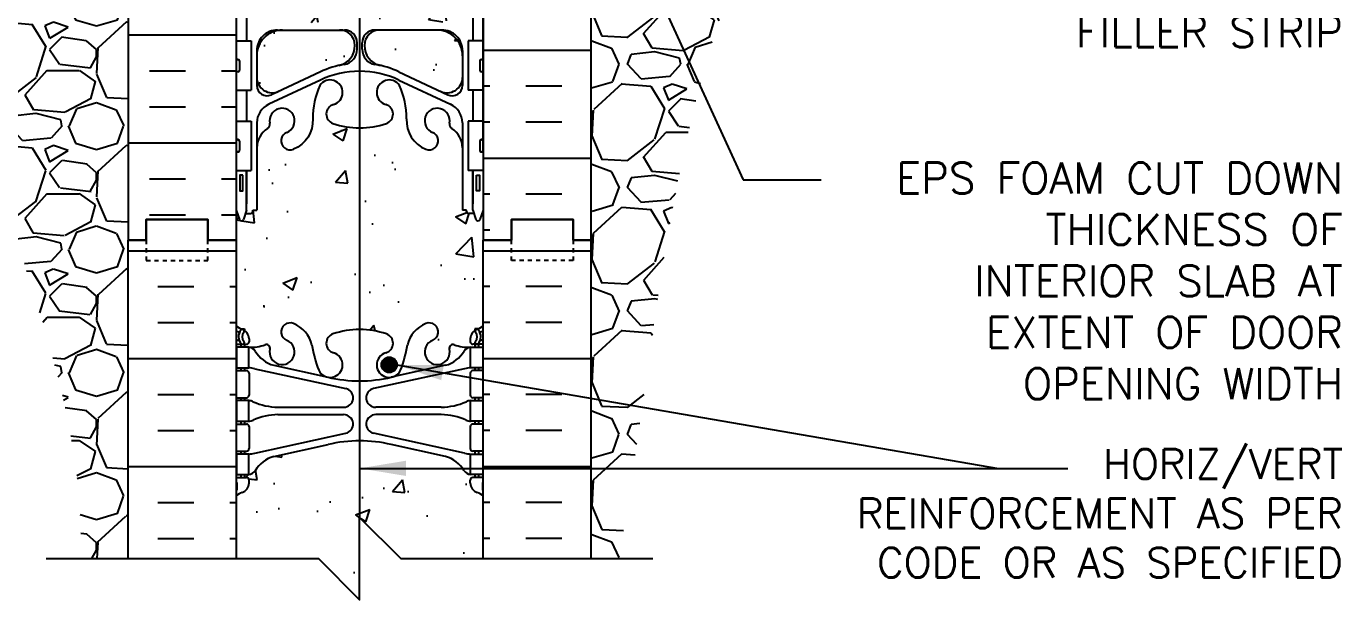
# Model space of a CAD drawing. Header units: inches. Extents: x -6.4 to 42.3, y 56.6 to 149.3.
# Drawn here: x 10.31 to 42.29, y 84.5 to 98.44 of the extents above; entities that cross this region are included whole.
import ezdxf

# ---------------------------------------------------------------- set-up
doc = ezdxf.new("R2010")
doc.units = ezdxf.units.IN
doc.header["$LTSCALE"] = 0.5
doc.header["$MEASUREMENT"] = 0
doc.linetypes.add('DASHED2', pattern=[0.375, 0.25, -0.125])
for name, color, linetype in [('HATCH', 12, 'Continuous'), ('LINE18', 9, 'Continuous'), ('line25', 2, 'Continuous'), ('LINE3', 3, 'Continuous'), ('LINE50', 5, 'Continuous'), ('LINE9', 9, 'Continuous'), ('TEXT', 4, 'Continuous'), ('Web_Edge', 9, 'Continuous')]:
    doc.layers.add(name, color=color, linetype=linetype)
doc.styles.add('DIM', font='romans.shx', dxfattribs={"width": 0.7})
doc.styles.add('ROMANS', font='romans.shx', dxfattribs={"height": 0.75})
doc.styles.get("Standard").update_dxf_attribs({"font": 'romans.shx', "height": 0.75})
doc.dimstyles.new('ext_12', dxfattribs={"dimscale": 12, "dimtxt": 0.09375, "dimasz": 0.09375, "dimexe": 0.09375, "dimexo": 0.0625, "dimgap": 0.0625, "dimtad": 1, "dimdec": 1, "dimzin": 2, "dimdsep": 46, "dimlunit": 4, "dimtxsty": 'DIM', "dimcen": 0.09, "dimdle": 0.09375, "dimclrt": 4, "dimadec": 0, "dimazin": 0, "dimtfac": 1, "dimtdec": 1, "dimtmove": 1, "dimatfit": 3, "dimfxl": 1, "dimfrac": 2, "dimtolj": 1, "dimtzin": 0, "dimarcsym": 0})

msp = doc.modelspace()

# ---------------------------------------------------------------- hatches: boundary and pattern name
at = {"layer": 'HATCH'}
h = msp.add_hatch(dxfattribs=at)
h.set_pattern_fill('AR-CONC', color=256, scale=0.5)
h.set_pattern_definition([(49.99999999999999, (0, 0), (3.586300913003767, -0.3137606749129755), [0.375, -4.125]), (355, (0, 0), (-0.693756668065, 3.760960668500059), [0.3, -3.3]), (100.45144446, (0.298858405, -0.02614672), (2.89254423363556, 3.447199954843147), [0.3187009599999999, -3.505710559999999]), (46.18420000000001, (0, 1), (5.336206653357862, -0.8275964039653827), [0.5625, -6.1875]), (96.63563549, (0.444683725, 0.931033465), (4.673309728371142, 4.870593003872752), [0.47805171, -5.258568799999999]), (351.1841639899999, (0, 1), (4.673309725273866, 4.870593001349951), [0.45, -4.950000005]), (21, (0.5, 0.75), (2.984535260592308, -2.013094453326694), [0.375, -4.125]), (326.0000000000001, (0.5, 0.75), (1.216576659607909, 3.625750225234265), [0.3, -3.3]), (71.45144474, (0.74871127, 0.58224213), (4.201111883649856, 1.612655764031769), [0.31870095, -3.50571056]), (37.50000000000001, (0, 0), (0.06079927658645334, 1.664469269156557), [0, -3.26, 0, -3.35, 0, -3.3125]), (7.499999999999999, (0, 0), (1.315347687210743, 1.972058559411801), [0, -1.91, 0, -3.185, 0, -1.2625]), (327.5, (-1.115, 0), (2.669112180862045, -0.1127743586718988), [0, -1.25, 0, -3.9, 0, -5.175]), (317.5, (-1.615, 0), (2.915930846711931, 0.5005249116615886), [0, -1.625, 0, -2.59, 0, -3.675])])
h.paths.add_polyline_path([(21.41610146462046, 87.02477146784881, 0.0824145898443567), (21.27276451115115, 87.10387794441799, -0.317837245177069), (21.10609784448781, 87.33958020479885), (21.10609784448417, 87.40708020480895, -0.4142135623888805), (21.16859784448417, 87.46958020481232), (21.21609784426966, 87.46958020481232), (21.21609784427421, 87.53958020481237), (21.11109784449261, 87.53958020481237, -0.1889729320647633), (20.95522876880411, 87.63442469320171, 0.1963228336435018), (20.50609784444466, 87.98068441332967), (19.18424227561167, 88.27117997958491, 0.05779469062706537), (18.41610146462003, 88.36026646967753, 0.05779469062698343), (17.64796065362948, 88.27117997958496), (16.32610508479628, 87.98068441332967, 0.1963228336434922), (15.87697416043684, 87.63442469320174, -0.1889729320647888), (15.72110508474833, 87.53958020481237), (15.61610508496674, 87.53958020481237), (15.61610508497128, 87.46958020481232), (15.66360508475677, 87.46958020481232, -0.4142135623888805), (15.72610508475677, 87.40708020480895), (15.72610508475313, 87.33958020479885, -0.3178372451770894), (15.5594384180898, 87.10387794441796, 0.08241458984435487), (15.41610146462049, 87.02477146784881), (15.41610146462049, 85.49828402923588), (17.41610146461925, 85.498272561675), (18.41610146461925, 84.498272561675), (18.41610146461925, 86.498272561675), (19.41610146461925, 85.498272561675), (21.41610146462046, 85.49828827301351)])
h.paths.add_polyline_path([(21.41610146462046, 93.24340746034552), (21.41610146462057, 93.97214057689477), (21.34110146462124, 93.74214057689628, -0.6000000000333638), (21.24110146461945, 93.74214057689188), (21.19218842114128, 93.89214057689198), (21.06610146461976, 93.89214057689188, -0.4142135623728037), (21.01610146461972, 93.94214057689177), (21.01610146461948, 93.97214057689196), (20.91610146461963, 93.9721405768919), (20.91610146462309, 95.48745505521589, 0.2589583704863463), (20.65696092364954, 95.95425348612096, -0.3113104134333551), (20.60040142710453, 96.08439737439753, 2.127292751064689), (20.18781575033405, 95.85990674649814, -1), (20.02438717890509, 95.45138367243655, -0.3253062266843221), (19.55781243764286, 96.19354960224133, 0.1048804382404726), (19.3854166040481, 97.00536102957146, 1.422913243113699), (19.05190975255643, 96.53827623781164, -0.735592542234915), (19.06469462299132, 96.08022966067162, -0.08275514747013553), (18.41610146461963, 95.9721405768919, -0.08275514747013546), (17.76750830624794, 96.08022966067162, -0.7355925422304704), (17.78029317668306, 96.53827623781082, 1.422913243107728), (17.44678632519116, 97.00536102957146, 0.1048804382404698), (17.2743904915964, 96.19354960224136, -0.3253062266843576), (16.80781575033405, 95.45138367243655, -1), (16.64438717890523, 95.85990674649808, 2.127292751064866), (16.23180150213481, 96.08439737439754, -0.3113104134333906), (16.17524200558969, 95.954253486121, 0.2589583704863617), (15.91610146461617, 95.48745505521589), (15.91610146461963, 93.9721405768919), (15.81610146461966, 93.97214057689196), (15.81610146461954, 93.94214057689197, -0.4142135623739222), (15.7661014646195, 93.89214057689188), (15.64001450809798, 93.89214057689198), (15.59110146461981, 93.7421405768919, -0.6000000000333625), (15.49110146461802, 93.74214057689626), (15.41610146462048, 93.97214057688929), (15.41610146462048, 93.24340746034552), (15.41610146462048, 91.15438894177598, 0.06439757034058237), (15.5261050847344, 91.08842941651228), (15.61610508473482, 91.08842941651922), (15.61610508473754, 91.04670335659502, -0.2490694201798187), (15.72610508475359, 90.83958020482557), (15.72610508475723, 90.77208020481547, -0.4142135623890155), (15.6636050847572, 90.7095802048121), (15.61610508475937, 90.70958020481213), (15.61610508476392, 90.63958020481216), (15.72110508474888, 90.63958020481216, 0.100460415642873), (16.11480355481886, 90.69674296066061, -0.6014354320841259), (16.23430702504103, 90.59185961823599, 2.182094824738266), (16.64438717890607, 90.80476904968513, -1), (16.80781575033491, 91.21329212374678, -0.2443795113557762), (17.25622362314168, 90.69253521929623, 0.05315652255490265), (17.42206307735886, 90.0784535873809, 0.2232530870721717), (17.62239086073582, 89.91359973644562), (17.64200919269182, 89.90928834374515, 0.955471593108644), (17.78029317668369, 90.50275827902747, -0.735592542234603), (17.76750830624882, 90.96080485616744, -0.08275514747013268), (18.41610146462049, 91.06889393994716, -0.08275514747013234), (19.06469462299216, 90.9608048561675, -0.7355925422307702), (19.05190975255705, 90.50275827902826, 0.955471593136503), (19.19019373654914, 89.90928834374515), (19.20981206850514, 89.91359973644562, 0.2232530870719723), (19.410139851882, 90.0784535873807, 0.05315652255492054), (19.57597930609926, 90.69253521929623, -0.2443795113558063), (20.02438717890615, 91.21329212374677, -1), (20.1878157503349, 90.8047690496852, 2.182094824737149), (20.5978959042001, 90.59185961823603, -0.6014354320797267), (20.71739937442135, 90.69674296066088, 0.100460415643067), (21.11109784449205, 90.63958020481216), (21.21609784447702, 90.63958020481216), (21.21609784448157, 90.70958020481213), (21.16859784448375, 90.7095802048121, -0.4142135623890135), (21.10609784448372, 90.77208020481547), (21.10609784448735, 90.83958020482557, -0.2490694201798177), (21.2160978445034, 91.04670335659502), (21.21609784450613, 91.08842941651922), (21.30609784450654, 91.08842941651228, 0.06439757034058016), (21.41610146462046, 91.15438894177598)])
h.paths.add_polyline_path([(18.3011005913052, 97.97794988846398, 0.4135815914003318), (17.92610146461983, 98.35214057689184), (16.54110146461283, 98.3521405768919, 0.4142135623737344), (15.91610146461281, 97.72714057689056), (15.91610146461326, 97.20041285726776, 0.5490706967552534), (16.45005529317049, 96.86076792445381), (17.46237849327689, 97.33453518210251, -0.05309424434830596), (17.91291964643798, 97.4896790502524, 0.3501185223269033)])
h.paths.add_polyline_path([(17.91291964643798, 99.3946021035313, -0.05309424434847115), (17.46237849327555, 99.54974597168186), (16.45005529317063, 100.0235132293299, 0.5490706967567547), (15.91610146461326, 99.6838682965144), (15.91610146461281, 99.15714057689402, 0.4142135623741072), (16.54110146461279, 98.53214057689185), (17.92610146461985, 98.5321405768919, 0.4135815913828766), (18.30110059130516, 98.90633126529741, 0.3501185223394181)])
h.paths.add_polyline_path([(20.91610146462645, 99.15714057689118), (20.916101464626, 99.6838682965134, 0.5490706967576162), (20.38214763606865, 100.0235132293299), (19.36982443596233, 99.54974597168122, -0.05309424434830129), (18.91928328280127, 99.39460210353134, 0.3501185223149403), (18.53110233793401, 98.90633126534107, 0.4135815914169678), (18.90610146461943, 98.5321405768919), (20.29110146462645, 98.53214057689185, 0.4142135623727812)])
h.paths.add_polyline_path([(20.29110146462647, 98.3521405768919), (18.90610146461943, 98.35214057689184, 0.41358159139977), (18.53110233793406, 97.9779498884647, 0.3501185223272865), (18.91928328280128, 97.48967905025245, -0.0530942443483893), (19.36982443596305, 97.3345351821022), (20.38214763606875, 96.86076792445381, 0.549070696755597), (20.916101464626, 97.20041285726813), (20.91610146462645, 97.7271405768919, 0.4142135623730849)])
h.paths.add_polyline_path([(20.91610146463314, 101.9310574603457), (20.79610146463384, 102.1310574603455), (20.79610146463384, 102.2434074603458), (20.79610146463384, 102.3557574603456), (20.91610146463314, 102.5557574603453), (20.916101464631, 103.6966272427031, 0.2910966595426471), (20.62803990057474, 104.1494871541204), (19.36982440740058, 104.7383319977023, 0.0933692720773184), (18.56297606628382, 104.9456634665623, 0.01633246440578862), (18.41610146461974, 104.950462396321, 0.1098692816785058), (17.46237852183938, 104.738331997703), (16.20416302866438, 104.1494871541203, 0.2910966595425618), (15.91610146460826, 103.6966272427031), (15.91610146460612, 102.5557574603453), (16.03610146460542, 102.3557574603456), (16.03610146460542, 102.2434074603453), (16.03610146460542, 102.1310574603455), (15.91610146460612, 101.9310574603457), (15.91610146460826, 100.7901876779879, 0.2910966595426472), (16.20416302866452, 100.3373277665706), (17.46237852183928, 99.7484829229885, 0.1098692816784929), (18.41610146461952, 99.53635252437046, 0.1098692816785058), (19.36982440739988, 99.74848292298846), (20.62803990057474, 100.3373277665707, 0.2910966595426433), (20.916101464631, 100.7901876779879)])
h.paths.add_polyline_path([(18.20765498807617, 105.2884920476979, 0.1570718046731793), (18.30110059130524, 105.5804836553562, 0.4135815914124228), (17.92610146461985, 105.9546743437996), (16.54110146461262, 105.9546743437992, 0.4142135623726921), (15.91610146461281, 105.3296743437999), (15.91610146461326, 104.8029466241777, 0.5490706967576173), (16.45005529317061, 104.4633016913612), (17.46237849327692, 104.9370689490098, -0.05309424434830307), (17.912919646438, 105.0922128171597, 0.1829837551016594)])
h.paths.add_polyline_path([(17.9129196464379, 106.9971358704386, -0.053094244348379), (17.46237849327622, 107.1522797385888), (16.45005529317051, 107.6260469962372, 0.549070696755595), (15.91610146461326, 107.2864020634229), (15.91610146461281, 106.7596743437991, 0.4142135623730951), (16.54110146461281, 106.1346743437991), (17.92610146461985, 106.1346743437997, 0.4135815912950646), (18.30110059130494, 106.5088650320927, 0.3501185224023686)], flags=17)
h.paths.add_polyline_path([(20.91610146462645, 106.7596743438005), (20.916101464626, 107.2864020634237, 0.5490706967552531), (20.38214763606877, 107.6260469962377), (19.36982443596237, 107.1522797385885, -0.05309424434829092), (18.91928328280126, 106.9971358704391, 0.3501185223624498), (18.53110233793419, 106.5088650321642, 0.4135815913508645), (18.90610146461943, 106.1346743437997), (20.29110146462643, 106.1346743437996, 0.4142135623735207)], flags=17)
h.paths.add_polyline_path([(20.91610146462645, 105.3296743438003, 0.4142135623727702), (20.29110146462647, 105.9546743437997), (18.90610146461941, 105.9546743437996, 0.413581591447605), (18.53110233793395, 105.5804836553112, 0.350118522293079), (18.9192832828012, 105.0922128171598, -0.05309424434848237), (19.36982443596373, 104.9370689490092), (20.38214763606874, 104.4633016913616, 0.5490706967566563), (20.916101464626, 104.8029466241771)])
h.paths.add_polyline_path([(24.04110146462256, 111.2434074603454), (12.79110146462048, 111.2434074603454), (12.79110146462048, 107.2427981481698), (15.41610146461963, 104.6177981481707), (15.41610146461963, 108.9993598654752), (15.91610146461617, 108.9993598654752, 0.2589583704863513), (16.17524200558972, 108.5325614345701, -0.311310413432934), (16.23180150213467, 108.4024175462937, 2.127292751063237), (16.64438717890521, 108.6269081741934, -1), (16.80781575033416, 109.035431248255, -0.3253062266844258), (17.2743904915964, 108.2932653184499, 0.1048804382404322), (17.44678632519112, 107.4814538911201, 1.422913243113843), (17.78029317668283, 107.9485386828799, -0.735592542234915), (17.76750830624794, 108.4065852600199, -0.08275514747013553), (18.41610146461963, 108.5146743437996, -0.0827551474701354), (19.06469462299132, 108.4065852600199, -0.7355925422304891), (19.0519097525562, 107.9485386828807, 1.422913243110799), (19.38541660404873, 107.481453891121, 0.1048804382402749), (19.55781243764286, 108.2932653184497, -0.3253062266843558), (20.02438717890521, 109.0354312482545, -1), (20.18781575033403, 108.626908174193, 2.127292751064852), (20.60040142710445, 108.4024175462935, -0.3113104134333897), (20.65696092364956, 108.53256143457, 0.2589583704863662), (20.91610146462309, 108.9993598654752), (21.41610146461963, 108.9993598654752), (21.41610146461963, 104.6171888359912), (24.04110146462256, 107.2427981481698)])
h.paths.add_polyline_path([(12.29110146462048, 111.2434074603454), (8.103601464620581, 111.2434074603454), (3.645418508931105, 111.0967368350932), (3.645418508931106, 109.3180606141834), (2.645418508931108, 108.3180606141834), (4.645418508931103, 108.3180606141834), (3.645418508930879, 107.3180606141831), (3.645418508931133, 105.0934906423737), (12.29110146462048, 105.3779266418485)])
h.paths.add_polyline_path([(33.73862099734205, 110.2434074603454), (33.73862099734205, 111.2434074603454), (24.54110146462256, 111.2434074603454), (24.54110146462256, 107.2428304840837), (33.73862099734205, 107.2434253044855), (33.73862099734205, 108.2434074603455), (34.73862099734205, 109.2434074603454), (32.73862099734205, 109.2434074603454)])
h = msp.add_hatch(dxfattribs=at)
h.set_pattern_fill('INSUL', color=256, scale=7, style=0)
h.set_pattern_definition([(0, (-2914.440862764546, -358.5192632442901), (0, 2.625), []), (0, (-2914.440862764546, -357.6442632442901), (0, 2.625), [0.875, -0.875]), (0, (-2914.440862764546, -356.7692632442901), (0, 2.625), [0.875, -0.875])])
edge = h.paths.add_edge_path()
edge.add_line((15.41610146462049, 100.2431028042576), (15.41610146462048, 93.24340746034552))
edge.add_line((15.41610146462049, 100.2431028042576), (15.41610146462077, 103.6984074603393))
edge.add_line((15.41610146462077, 103.6984074603393), (15.41610146462049, 104.6177981481698))
edge.add_line((15.41610146462049, 104.6177981481698), (14.18860146462363, 105.8452981481667))
edge.add_line((14.18860146462363, 105.8452981481667), (12.79110146462048, 107.2427981481697))
edge.add_line((12.79110146462048, 107.2427981481697), (12.79110146462048, 93.24340746034552))
edge.add_line((12.79110146462048, 93.24340746034552), (13.22860146462048, 93.24340746034552))
edge.add_line((13.22860146462048, 93.24340746034552), (13.22860146462048, 93.74340746034552))
edge.add_line((13.22860146462048, 93.74340746034552), (14.72860146462048, 93.74340746034552))
edge.add_line((14.72860146462048, 93.74340746034552), (14.72860146462048, 93.24340746034552))
edge.add_line((14.72860146462048, 93.24340746034552), (15.16610146462048, 93.24340746034552))
h = msp.add_hatch(dxfattribs=at)
h.set_pattern_fill('INSUL', color=256, scale=7, style=0)
h.set_pattern_definition([(180, (2947.577683176105, -303.7661066023662), (0, 2.625), []), (180, (2947.577683176105, -302.8911066023662), (0, 2.625), [0.875, -0.875]), (180, (2947.577683176105, -302.0161066023662), (0, 2.625), [0.875, -0.875])])
h.paths.add_polyline_path([(24.0411014646204, 107.2434074603432), (21.41610146462046, 107.2427981481676), (21.41610146462046, 93.2434074603453), (22.10360146462046, 93.24340746034541), (22.10360146462046, 93.74340746034541), (23.60360146462, 93.7434074603453), (23.60360146462046, 93.24340746034541), (24.04110146462046, 93.24340746034541)])
h = msp.add_hatch(dxfattribs=at)
h.set_pattern_fill('GRAVEL', color=256, scale=3, style=0)
h.set_pattern_definition([(228.0128, (26.20110146462043, 88.49827256167437), (-23.99999469647448, -27.00000402482174), [0.403608, -39.957264]), (184.9697, (25.93110146462039, 88.1982725616743), (36.00000315455291, 2.999973921021156), [0.692604, -68.567775]), (132.5104, (25.24110146462045, 88.13827256167436), (29.99997215504044, -33.00002602161359), [0.488364, -48.348096]), (267.2737, (24.07110146462043, 87.38827256167436), (2.999988053181571, 60.0000008849204), [0.630714, -62.440674]), (292.8337, (24.0411014646204, 86.75827256167436), (-15.00002971631142, 35.99998923533333), [0.618465, -61.22811900000001]), (357.2737, (24.28110146462041, 86.18827256167431), (-60.0000008849204, 2.999988053181574), [0.630714, -62.440674]), (37.6942, (24.9111014646204, 86.15827256167434), (-39.00002203685393, -29.99997121548159), [0.8340869999999999, -82.574547]), (72.2553, (25.57110146462043, 86.66827256167433), (21.00003228811623, 65.99998869371757), [0.7874639999999999, -77.958963]), (121.4296, (25.81110146462044, 87.41827256167433), (-24.0000247025291, 38.99998510947771), [0.63285, -62.652219]), (175.2364, (25.48110146462045, 87.9582725616744), (33.00000283895875, -2.999974597983782), [0.7224959999999985, -35.4022889999999]), (222.3974, (24.76110146462043, 88.01827256167435), (-36.0000220532197, -32.99997624604236), [0.9343440000000001, -92.500125]), (138.8141, (27.0411014646204, 87.35827256167438), (-21.00000884041714, 17.99999194002827), [0.318903, -31.571532]), (171.4692, (26.80110146462039, 87.5682725616743), (38.99999485444538, -6.000023730119371), [0.6067109999999984, -60.0645329999999]), (225, (26.20110146462043, 87.65827256167434), (-3.33066907387547e-16, -3.000000928346857), [0.4242629999999999, -3.818376]), (203.1986, (25.99110146462045, 88.01827256167435), (14.99999919200123, 6.000003975794561), [0.228474, -22.618845]), (291.8014, (25.78110146462041, 87.92827256167432), (-2.999999731501946, 9.00000081903231), [0.323109, -15.832386]), (30.9638, (25.90110146462041, 87.62827256167436), (8.999994066863994, 6.000007450622197), [0.5247869999999984, -16.96806899999995]), (161.5651, (26.35110146462046, 87.89827256167435), (6.000001303778886, -2.999995209668123), [0.3794730000000001, -9.107361000000001]), (16.38950000000001, (24.0411014646204, 87.92827256167432), (30.00000659523588, 8.999978129453911), [0.5316, -52.628535]), (70.3462, (24.55110146462039, 88.07827256167441), (-11.99998574211524, -33.00000640681867), [0.445983, -44.152224]), (293.1986, (26.35110146462046, 88.49827256167437), (-6.000003975794561, 14.99999919200123), [0.456945, -22.390374]), (343.6105, (26.53110146462041, 88.07827256167441), (-30.00000659523587, 8.99997812945392), [0.5315999999999984, -52.6285349999999]), (339.444, (24.0411014646204, 86.0682725616743), (-15.00000553362727, 5.999987989264753), [0.51264, -25.119372]), (294.7751, (24.52110146462042, 85.88827256167436), (-14.99997656773551, 33.00001026551735), [0.4295339999999992, -42.5239289999999]), (66.80140000000002, (26.38110146462043, 85.49827256167437), (6.000003975794565, 14.99999919200123), [0.456945, -22.390374]), (17.35400000000001, (26.56110146462044, 85.91827256167433), (-39.0000060572905, -11.99998350677735), [0.5028929999999999, -49.78627199999999]), (69.444, (24.9111014646204, 85.49827256167437), (-5.99998798926476, -15.00000553362727), [0.25632, -25.375692]), (101.3098999999999, (26.20110146462043, 85.49827256167437), (-2.999992896484816, 12.00000225669286), [0.1529699999999997, -15.14408699999998]), (165.9638, (26.1711014646204, 85.64827256167435), (9.00000163796922, -2.999994172083737), [0.618465, -11.75085]), (186.009, (25.57110146462043, 85.79827256167432), (29.99999925271812, 2.999997952445524), [0.57315, -56.74176900000001]), (303.6901, (25.90110146462041, 87.35827256167438), (-3.000004003521572, 5.999998673313481), [0.432666, -10.383987]), (353.1572, (26.14110146462042, 86.99827256167437), (50.99999809643565, -6.000023993774283), [0.755382, -74.782689]), (60.94540000000001, (26.89110146462042, 86.90827256167434), (-12.00000008159784, -21.00000115370906), [0.308868, -30.578022]), (90, (27.0411014646204, 87.17827256167432), (-3, 3), [0.18, -2.82]), (120.2564, (25.51110146462043, 85.88827256167436), (11.99998466040808, -21.0000073675642), [0.416772, -41.26056000000001]), (48.01279999999999, (25.30110146462039, 86.24827256167437), (23.99999469647448, 27.00000402482175), [0.8072159999999999, -39.553656]), (0, (25.84110146462047, 86.84827256167439), (3, 3), [0.78, -2.22]), (325.3048, (26.62110146462044, 86.84827256167439), (-29.99998277696258, 21.00002582878337), [0.474342, -46.959822]), (254.0546, (27.01110146462043, 86.57827256167441), (-2.999999667889143, -12.00000037995645), [0.436806, -21.403524]), (207.646, (26.89110146462042, 86.15827256167434), (-56.99998742153878, -30.00002313950754), [0.711195, -70.408422]), (175.4261, (26.26110146462043, 85.82827256167441), (-39.0000016749364, 2.999984403483252), [0.7523969999999984, -74.4872219999998])])
edge = h.paths.add_edge_path()
edge.add_line((24.0411014646204, 107.2427981481697), (24.04110146462043, 93.24340746034535))
edge.add_line((24.04110146462046, 93.24340746034541), (24.04110146462043, 85.4982725616744))
edge.add_line((24.0411014646204, 85.49827256167437), (24.71518350063508, 85.49827256167437))
edge.add_spline(control_points=[(24.71518350063508, 85.49827256167437), (24.82344980619331, 86.14360923673128), (25.5846742245459, 90.74865201435223), (26.19336966920025, 97.67169029027157), (29.77935516200728, 104.5703417872482), (32.66779697201287, 106.0707733784468), (33.46270270882803, 106.4836955551758)], knot_values=[0, 0, 0, 0, 1.962013932848677, 13.99979169350777, 21.00438102400835, 23.66399043516336, 23.66399043516336, 23.66399043516336, 23.66399043516336], degree=3, periodic=0)
edge.add_line((33.46270270882803, 106.4836955551758), (33.46270270882803, 107.2434074603454))
edge.add_line((33.46270270882803, 107.2434074603454), (24.0411014646204, 107.2427981481697))
h = msp.add_hatch(dxfattribs=at)
h.set_pattern_fill('GRAVEL', color=256, scale=3, style=0)
h.set_pattern_definition([(228.012787504, (2.16, 3), (-24.00000000000018, -27.00000000000001), [0.403608, -39.9572641412211]), (184.969740728, (1.89, 2.7), (35.99999999999993, 3.000000000000105), [0.692604, -68.56777428368999]), (132.510447078, (1.2, 2.64), (30.00000000000035, -32.99999999999959), [0.488364, -48.3480977882991]), (267.273689006, (0.03, 1.89), (3.000000000000073, 60.00000000000006), [0.6307139999999999, -62.440674124887]), (292.833654178, (0, 1.26), (-14.99999999999996, 36.00000000000009), [0.6184649999999999, -61.22811938426489]), (357.273689006, (0.24, 0.6900000000000001), (-60.00000000000006, 3.000000000000076), [0.6307139999999999, -62.440674124887]), (37.6942404667, (0.8699999999999999, 0.66), (-38.99999999999999, -29.99999999999992), [0.8340869999999999, -82.574545646748]), (72.2553283749, (1.53, 1.17), (21.00000000000008, 66.00000000000001), [0.7874639999999998, -77.95896449044018]), (121.429565615, (1.77, 1.92), (-24.00000000000006, 38.99999999999996), [0.63285, -62.65221932918699]), (175.236358309, (1.44, 2.46), (32.99999999999995, -3.000000000000114), [0.722496, -35.4022877363769]), (222.397437798, (0.72, 2.52), (-35.99999999999989, -32.99999999999992), [0.9343440000000001, -92.5001250143847]), (138.814074834, (3, 1.86), (-21.0000000000001, 18), [0.3189029999999999, -31.57153443820409]), (171.46923439, (2.76, 2.07), (38.99999999999999, -5.999999999999986), [0.606711, -60.06453424847101]), (225, (2.16, 2.16), (-3.33066907387547e-16, -2.999999999999799), [0.4242629999999999, -3.8183776871193]), (203.198590514, (1.95, 2.52), (14.99999999999997, 5.999999999999926), [0.228474, -22.6188453175917]), (291.801409486, (1.74, 2.43), (-2.999999999999052, 9.000000000000307), [0.323109, -15.8323854214035]), (30.96375653209999, (1.86, 2.13), (9.000000000000158, 5.999999999999939), [0.5247869999999999, -16.96806868453589]), (161.565051177, (2.31, 2.4), (6.000000000000035, -2.99999999999993), [0.379473, -9.107359980505198]), (16.389540334, (0, 2.43), (29.9999999999999, 9.000000000000131), [0.5316, -52.6285354400082]), (70.3461759419, (0.51, 2.58), (-12.00000000000366, -33.00000000001019), [0.445983, -44.152223241957]), (293.198590514, (2.31, 3), (-5.999999999999911, 14.99999999999997), [0.456945, -22.3903743175917]), (343.610459666, (2.49, 2.58), (-29.9999999999999, 9.000000000000131), [0.5315999999999999, -52.62853544000699]), (339.44395478, (0, 0.5700000000000001), (-15.00000000000011, 6.000000000000073), [0.5126399999999999, -25.1193712359525]), (294.775140569, (0.48, 0.39), (-15.00000000000002, 33.00000000000001), [0.429534, -42.523929189828]), (66.8014094864, (2.34, 0), (5.999999999999943, 14.99999999999991), [0.456945, -22.3903743175917]), (17.3540246363, (2.52, 0.42), (-38.99999999999993, -11.99999999999989), [0.502893, -49.78627084272]), (69.44395478040002, (0.8699999999999999, 0), (-6.000000000000021, -14.99999999999986), [0.2563199999999999, -25.3756912359525]), (101.309932474, (2.16, 0), (-2.999999999999892, 12.00000000000004), [0.15297, -15.1440885407784]), (165.963756532, (2.13, 0.15), (8.999999999999876, -3.000000000000004), [0.618465, -11.7508518768531]), (186.009005957, (1.53, 0.3), (30.00000000000014, 2.999999999999949), [0.57315, -56.74176952362841]), (303.690067526, (1.86, 1.86), (-2.999999999999962, 5.999999999999957), [0.4326659999999999, -10.383987826392]), (353.157226587, (2.1, 1.5), (51.00000000000004, -6.000000000000158), [0.755382, -74.7826878720849]), (60.9453959009, (2.85, 1.41), (-11.99999999999993, -20.99999999999993), [0.308868, -30.578022422961]), (90, (3, 1.68), (-3, 3), [0.18, -2.82]), (120.256437164, (1.47, 0.39), (12.00000000000003, -21.00000000000002), [0.416772, -41.2605599683494]), (48.01278750420001, (1.26, 0.75), (24, 26.99999999999993), [0.8072159999999999, -39.5536561412211]), (0, (1.8, 1.35), (3, 3), [0.78, -2.22]), (325.3048464690001, (2.58, 1.35), (30.00000000000042, -20.99999999999947), [0.474342, -46.95982290252599]), (254.054604099, (2.97, 1.08), (-3.000000000000113, -12.00000000000001), [0.436806, -21.4035236678415]), (207.645975364, (2.85, 0.66), (-56.99999999999985, -30.00000000000014), [0.711195, -70.40842254677818]), (175.42607874, (2.22, 0.33), (-38.99999999999986, 3.000000000000004), [0.752397, -74.48722022390669])])
edge = h.paths.add_edge_path()
edge.add_spline(control_points=[(3.645418508931118, 103.9005857613593), (4.186706643731548, 103.6752218572527), (5.853627493277649, 102.9812037062194), (8.09594004395524, 99.31559080898936), (9.984388720296725, 93.41561905980207), (11.73644247119206, 88.35445885836526), (11.6323491503648, 85.49827256167434)], knot_values=[0, 0, 0, 0, 1.733754656731174, 5.339174460878176, 12.14899778927283, 20.75596295769014, 20.75596295769014, 20.75596295769014, 20.75596295769015], degree=3, periodic=0)
edge.add_line((11.6323491503648, 85.49827256167434), (12.79110146462049, 85.49827256167436))
edge.add_line((12.79110146462049, 85.49827256167436), (12.79110146462049, 97.11840746031699))
edge.add_line((12.79110146462049, 97.11840746031699), (12.79110146462094, 101.743407460343))
edge.add_line((12.79110146462094, 101.743407460343), (12.79110146462048, 105.3943762387707))
edge.add_line((12.79110146462048, 105.3943762387707), (10.29110146462122, 105.3121282541601))
edge.add_line((10.29110146462122, 105.3121282541601), (3.645418508931042, 105.0934906423737))
edge.add_line((3.645418508931042, 105.0934906423737), (3.645418508931101, 103.9005857613593))
h = msp.add_hatch(dxfattribs=at)
h.set_pattern_fill('INSUL', color=256, scale=7, style=0)
h.set_pattern_definition([(0, (-2910.745480246864, -321.7661066023662), (0, 2.625), []), (0, (-2910.745480246864, -320.8911066023662), (0, 2.625), [0.875, -0.875]), (0, (-2910.745480246864, -320.0161066023662), (0, 2.625), [0.875, -0.875])])
h.paths.add_polyline_path([(12.79110146462049, 85.49827256167437), (15.41610146462049, 85.49827256167437), (15.41610146462049, 93.24340746034552), (14.72860146462049, 93.24340746034552), (14.72860146462049, 93.74340746034552), (13.22860146462049, 93.74340746034552), (13.22860146462049, 93.24340746034552), (12.79110146462049, 93.24340746034552)])
h = msp.add_hatch(dxfattribs=at)
h.set_pattern_fill('INSUL', color=256, scale=7, style=0)
h.set_pattern_definition([(180, (2947.577683176105, -321.7661066023662), (0, 2.625), []), (180, (2947.577683176105, -320.8911066023662), (0, 2.625), [0.875, -0.875]), (180, (2947.577683176105, -320.0161066023662), (0, 2.625), [0.875, -0.875])])
h.paths.add_polyline_path([(21.41610146462046, 85.49827256167437), (24.0411014646204, 85.49827256167437), (24.04110146462046, 93.24340746034552), (23.60360146462046, 93.24340746034552), (23.60360146462, 93.74340746034564), (22.10360146462046, 93.74340746034552), (22.10360146462046, 93.24340746034552), (21.41610146462046, 93.24340746034564)])
at = {"layer": 'LINE3'}
for points in [[(19.32207276969787, 90.20917383530293, 1), (18.94707276969787, 90.20917383530293, 1)], [(18.94707276969787, 90.20917383530293, 1), (19.32207276969787, 90.20917383530293, 1)]]:
    msp.add_hatch(color=256, dxfattribs=at).paths.add_polyline_path(points)

# ---------------------------------------------------------------- linework, layer by layer
at = {"layer": 'LINE18'}
msp.add_lwpolyline([(10.79110146462049, 85.4983105479704), (17.41610146461925, 85.498272561675), (18.41610146461925, 84.498272561675), (18.41610146461925, 86.498272561675), (19.41610146461925, 85.498272561675), (25.54110146462046, 85.4983206776492)], dxfattribs=at)
at = {"layer": 'line25'}
for p, q in [((15.41610146462049, 107.2427981481697), (15.41610146462048, 93.24340746034552)), ((21.41610146462256, 107.2427981481697), (21.41610146462256, 93.24340746034552)), ((15.41610146461997, 98.08840746033924), (15.78105405886188, 98.0884074603393)), ((15.78105405886188, 98.08840746033924), (15.78105405886188, 96.8884074603392)), ((21.05114883244417, 98.08840746033924), (21.05114883244417, 96.8884074603392)), ((21.41610142668608, 98.08840746033924), (21.05114883244417, 98.0884074603393)), ((15.41610146461997, 96.88840746033925), (15.78105405886188, 96.88840746033925)), ((21.41610142668608, 96.88840746033925), (21.05114883244417, 96.88840746033925)), ((15.41610146461997, 96.13840746033925), (15.78105405886188, 96.13840746033931)), ((15.78105405886188, 96.13840746033925), (15.78105405886188, 94.9384074603392)), ((21.41610142668608, 96.13840746033925), (21.05114883244417, 96.13840746033931)), ((21.05114883244417, 96.13840746033925), (21.05114883244417, 94.9384074603392)), ((15.41610146461997, 94.93840746033926), (15.78105405886188, 94.93840746033926)), ((21.41610142668608, 94.93840746033926), (21.05114883244417, 94.93840746033926)), ((15.41610146462049, 93.24340746034552), (15.41610146462049, 85.49827256167437)), ((21.41610146462046, 85.49827256167437), (21.41610146462046, 93.24340746034552))]:
    msp.add_line(p, q, dxfattribs=at)
at = {"layer": 'LINE3'}
msp.add_line((18.41591100288547, 109.7434040080706), (18.41610146461925, 86.498272561675), dxfattribs=at)
msp.add_circle((19.13457276969787, 90.20917383530293), 0.1875, dxfattribs=at)
msp.add_circle((19.13457276969787, 90.20917383530293), 0.1875, dxfattribs=at)
at = {"layer": 'LINE50'}
for p, q in [((12.79110146462048, 111.2434074603455), (12.79110146462048, 93.24340746034552)), ((24.04110146462256, 93.24340746034552), (24.04110146462256, 107.2434074603454)), ((12.79110146462049, 85.49827256167437), (12.79110146462049, 93.24340746034552)), ((24.04110146462046, 85.49827256167437), (24.04110146462046, 93.24340746034552))]:
    msp.add_line(p, q, dxfattribs=at)
for points in [[(15.41610146462049, 93.24340746034552), (14.72860146462049, 93.24340746034552), (14.72860146462049, 93.74340746034552), (13.22860146462049, 93.74340746034552), (13.22860146462049, 93.24340746034552), (12.79110146462049, 93.24340746034552)], [(12.79110146462049, 93.24340746034552), (13.22860146462049, 93.24340746034552), (13.22860146462049, 93.74340746034552), (14.72860146462049, 93.74340746034552), (14.72860146462049, 93.24340746034552), (15.41610146462049, 93.24340746034552)], [(21.41610146462046, 93.24340746034552), (22.10360146462046, 93.24340746034552), (22.10360146462046, 93.74340746034552), (23.60360146462046, 93.74340746034552), (23.60360146462046, 93.24340746034552), (24.04110146462046, 93.24340746034552)], [(24.04110146462046, 93.24340746034552), (23.60360146462046, 93.24340746034552), (23.60360146462046, 93.74340746034552), (22.10360146462046, 93.74340746034552), (22.10360146462046, 93.24340746034552), (21.41610146462046, 93.24340746034552)]]:
    msp.add_lwpolyline(points, dxfattribs=at)
at = {"layer": 'LINE9'}
for p, q in [((16.41610146461326, 98.3521405768919), (18.04360146461923, 98.35214057689195)), ((20.416101464626, 98.3521405768919), (18.78860146462003, 98.35214057689195)), ((15.91610146461326, 97.85214057689093), (15.91610146461508, 97.00390108240914)), ((18.30110146461985, 97.97714057689184), (18.30110146461985, 97.97701537581709)), ((18.35610146461923, 97.8853718257882), (18.35610146461923, 98.03964057689195)), ((18.47610146462003, 97.8853718257882), (18.47610146462003, 98.03964057689195)), ((18.53110146461941, 97.97714057689184), (18.53110146461941, 97.97701537581709)), ((20.916101464626, 97.85214057689093), (20.91610146462418, 97.00390108240914)), ((15.41610146461997, 97.54340746033911), (15.41610508458351, 97.54340746033911)), ((15.41610508458305, 97.59840746033912), (15.41610508458305, 97.37840746033926)), ((15.49610508458298, 97.59840746033917), (15.49610508458389, 97.37840746033926)), ((21.33609780672307, 97.59840746033917), (21.33609780672217, 97.37840746033926)), ((21.416097806723, 97.59840746033912), (21.416097806723, 97.37840746033926)), ((21.41610142668603, 97.54340746033911), (21.41609780672255, 97.54340746033911)), ((15.41610146461997, 97.4334074603391), (15.41610508458351, 97.4334074603391)), ((15.45610508458302, 97.33840746033924), (15.45610508458392, 97.33840746033918)), ((17.46237849327636, 97.33453518210219), (16.27207068365342, 96.77747112719955)), ((19.3698244359629, 97.33453518210219), (20.56013224558583, 96.77747112719955)), ((21.37609780672304, 97.33840746033924), (21.37609780672213, 97.33840746033918)), ((21.41610142668603, 97.4334074603391), (21.41609780672255, 97.4334074603391)), ((17.46237851224296, 97.13579822630415), (16.20416302867298, 96.54695338721679)), ((19.36982441699629, 97.13579822630415), (20.62803990056628, 96.54695338721679)), ((15.9161014646169, 96.09409347579789), (15.91610146461963, 93.9721405768919)), ((20.91610146462236, 96.09409347579789), (20.91610146461963, 93.9721405768919)), ((15.41610508458305, 95.64840746033913), (15.41610508458305, 95.42840746033927)), ((15.45610508458302, 95.68840746033915), (15.45610508458302, 95.6884074603392)), ((15.49610508458298, 95.64840746033919), (15.49610508458389, 95.42840746033927)), ((21.33609780672307, 95.64840746033919), (21.33609780672217, 95.42840746033927)), ((21.37609780672304, 95.68840746033915), (21.37609780672304, 95.6884074603392)), ((21.416097806723, 95.64840746033913), (21.416097806723, 95.42840746033927)), ((15.41610146461997, 95.59340746033912), (15.41610508458351, 95.59340746033912)), ((15.41610146461997, 95.48340746033911), (15.41610508458351, 95.48340746033911)), ((15.45610508458302, 95.38840746033925), (15.45610508458392, 95.3884074603392)), ((21.37609780672304, 95.38840746033925), (21.37609780672213, 95.3884074603392)), ((21.41610142668603, 95.59340746033912), (21.41609780672255, 95.59340746033912)), ((21.41610142668603, 95.48340746033911), (21.41609780672255, 95.48340746033911)), ((15.66610146461963, 93.97214057689253), (15.66610146461963, 94.93840746033926)), ((21.16610146461963, 93.97214057689253), (21.16610146461963, 94.93840746033926)), ((15.41610146461963, 93.9721405768919), (15.49110146461945, 93.74214057689188)), ((15.66610146461963, 93.9721405768919), (15.59110146461981, 93.74214057689188)), ((15.64001450809783, 93.89214057689198), (15.76610146461954, 93.89214057689186)), ((15.81610146461972, 93.94214057689199), (15.81610146461966, 93.97214057689196)), ((15.81610146461972, 93.97214057689196), (15.91610146461963, 93.9721405768919)), ((15.81610146461972, 93.94214057689199), (15.81610146461972, 93.94214057689187)), ((21.01610146461954, 93.97214057689196), (20.91610146461963, 93.9721405768919)), ((21.01610146461954, 93.94214057689199), (21.01610146461948, 93.97214057689196)), ((21.01610146461954, 93.94214057689199), (21.01610146461954, 93.94214057689187)), ((21.19218842114142, 93.89214057689198), (21.06610146461972, 93.89214057689186)), ((21.16610146461963, 93.9721405768919), (21.24110146461945, 93.74214057689188)), ((21.41610146461963, 93.9721405768919), (21.34110146461981, 93.74214057689188))]:
    msp.add_line(p, q, dxfattribs=at)
for points in [[(15.41610146461963, 108.9993598654752), (15.41610146461963, 93.9721405768919)], [(21.41610146461963, 95.37214057689188), (21.41610146461963, 102.2434074603455)], [(15.66610146461963, 98.8384074603393), (15.66610146461963, 98.0884074603393)], [(21.16610146461963, 98.8384074603393), (21.16610146461963, 98.0884074603393)], [(15.66610146461963, 96.88840746033925), (15.66610146461963, 96.13840746033931)], [(21.16610146461963, 96.88840746033925), (21.16610146461963, 96.13840746033931)], [(21.41610146461963, 95.37214057689188), (21.41610146461963, 93.9721405768919)], [(15.66610146461963, 94.93840746033926), (15.66610146461963, 94.12214057689188)], [(21.16610146461963, 94.93840746033926), (21.16610146461963, 94.12214057689188)]]:
    msp.add_lwpolyline(points, dxfattribs=at)
for points in [[(17.27439049138857, 96.19354960530252, -0.325312471216074), (16.80780012907772, 95.451377423399)], [(19.55781243785069, 96.19354960530252, 0.325312471216074), (20.02440280016154, 95.451377423399)]]:
    msp.add_lwpolyline(points, format="xyb", dxfattribs=at)
for points in [[(15.57610142668673, 94.82214057689198), (15.50610142668657, 94.82214057689198), (15.50610142668657, 94.44214057689199), (15.57610142668673, 94.44214057689199)], [(21.25610146461932, 94.82214057689198), (21.32610146461948, 94.82214057689198), (21.32610146461948, 94.44214057689199), (21.25610146461932, 94.44214057689199)]]:
    msp.add_lwpolyline(points, close=True, dxfattribs=at)
at = {"layer": 'LINE9', "linetype": 'DASHED2', "ltscale": 0.15}
for points in [[(13.22860146462049, 93.24340746034552), (13.22860146462049, 93.24340746034552), (13.22860146462049, 92.74340746034552), (14.72860146462049, 92.74340746034552), (14.72860146462049, 93.24340746034552), (14.72860146462049, 93.24340746034552)], [(23.60360146462046, 93.24340746034552), (23.60360146462046, 93.24340746034552), (23.60360146462046, 92.74340746034552), (22.10360146462046, 92.74340746034552), (22.10360146462046, 93.24340746034552), (22.10360146462046, 93.24340746034552)]]:
    msp.add_lwpolyline(points, dxfattribs=at)
at = {"layer": 'LINE9'}
for centre, radius, start, end in [((16.54110146461281, 97.7271405768919), 0.625, 90, 180.0000000001172), ((16.41610146461326, 97.8521405768919), 0.5, 90, 180.0000000001107), ((17.92610146461985, 97.97714057689184), 0.375, 0, 90), ((18.04360146461923, 98.03964057689195), 0.3125, 0, 90), ((18.78860146462003, 98.03964057689195), 0.3125, 90, 180), ((18.90610146461941, 97.97714057689184), 0.375, 90, 180), ((20.29110146462645, 97.7271405768919), 0.625, 359.9999999998828, 90), ((20.416101464626, 97.8521405768919), 0.5, 359.9999999998893, 90), ((17.80110146461985, 97.97701537581709), 0.5, 282.9227043954951, 0), ((17.98110146461877, 97.88537182578786), 0.375, 279.5387312816958, 5.211020790109826e-11), ((18.85110146462048, 97.88537182578786), 0.375, 179.9999999999479, 260.4612687183042), ((19.03110146461941, 97.97701537581709), 0.5, 180, 257.0772956045049), ((15.45610508458302, 97.59840746033917), 0.04, 89.99999999994789, 180.0000000000879), ((15.45610508458302, 97.59840746033917), 0.04, 0, 90), ((21.37609780672298, 97.59840746033917), 0.04, 90, 180), ((21.37609780672298, 97.59840746033917), 0.04, 359.9999999999121, 90.00000000005213), ((15.45610508458302, 97.37840746033926), 0.04, 180, 270.0000000000782), ((15.45610508458392, 97.3784074603392), 0.04, 270, 1.009635278083779e-10), ((18.41610146461963, 95.29666558521139), 2.25, 99.5387312816958, 115.0795940215456), ((18.41610148358623, 95.09792862941329), 2.25, 90.00000048298345, 115.0795940215456), ((18.41610144565303, 95.09792862941329), 2.25, 64.92040597845444, 89.99999951701653), ((18.41610146461963, 95.29666558521139), 2.25, 64.92040597845444, 80.4612687183042), ((21.37609780672207, 97.3784074603392), 0.04, 179.999999999899, 270), ((21.37609780672298, 97.37840746033926), 0.04, 269.9999999999218, 0), ((16.29110146461326, 97.20041285726894), 0.375, 180.0000000000782, 295.0795940215456), ((16.16610146461508, 97.00390108240966), 0.25, 180.000000000114, 295.0795940215456), ((19.27439042701863, 96.19304135913167), 2, 156.0361711764882, 179.9854398195715), ((17.69763015954223, 96.83186068153613), 0.3050000000005331, 285.7253459502905, 145.3296775658129), ((19.13457276969703, 96.83186068153613), 0.3050000000005331, 34.67032243418708, 254.2746540497095), ((17.55781250222063, 96.19304135913167), 2, 0.01456018042848041, 23.96382882351179), ((20.541101464626, 97.20041285726894), 0.375, 244.9204059784544, 359.9999999999218), ((20.66610146462418, 97.00390108240966), 0.25, 244.9204059784544, 359.999999999886), ((16.4161014646169, 96.09409347579863), 0.5, 115.0795937517655, 180.0000000000814), ((16.53110146461941, 96.14308751374536), 0.305, 291.8037479893862, 191.0944368300259), ((17.84533948525259, 96.30725897061821), 0.2400000000001666, 105.7253459503446, 251.0770360935627), ((18.98686344398666, 96.30725897061821), 0.2400000000001666, 288.9229639064373, 74.27465404965537), ((20.30110146461985, 96.14308751374536), 0.305, 348.9055631699741, 248.1962520106138), ((20.41610146462236, 96.09409347579863), 0.5, 359.9999999999186, 64.9204062482345), ((16.46610146461617, 95.48745505521659), 0.55, 121.9267998741525, 180.0000000001335), ((16.10913758308371, 96.06034403859924), 0.125, 301.9267998742446, 11.09443683003915), ((18.41610146461963, 97.9721405768919), 2, 251.0770360936457, 270), ((18.41610146461963, 97.9721405768919), 2, 270, 288.9229639063543), ((20.72306534615555, 96.06034403859924), 0.125, 168.9055631699608, 238.0732001257554), ((20.36610146462309, 95.48745505521659), 0.55, 359.9999999998665, 58.07320012584753), ((15.45610508458302, 95.64840746033919), 0.04, 89.99999999994789, 180.0000000000879), ((15.45610508458302, 95.64840746033919), 0.04, 0, 90), ((16.72610146461957, 95.65564520946732), 0.22, 111.8037479894415, 291.8037479894419), ((20.10610146461968, 95.65564520946732), 0.22, 248.1962520105581, 68.19625201055851), ((21.37609780672298, 95.64840746033919), 0.04, 90, 180), ((21.37609780672298, 95.64840746033919), 0.04, 359.9999999999121, 90.00000000005213), ((15.45610508458302, 95.42840746033927), 0.04, 180, 270.0000000000782), ((15.45610508458392, 95.42840746033922), 0.04, 270, 1.009635278083779e-10), ((21.37609780672207, 95.42840746033922), 0.04, 179.999999999899, 270), ((21.37609780672298, 95.42840746033927), 0.04, 269.9999999999218, 0), ((15.54110146462008, 93.76880724355807), 0.0566666666662005, 208.072486935338, 331.9275130644425), ((15.76610146461954, 93.94214057689187), 0.05, 270, 0), ((21.06610146461972, 93.94214057689187), 0.05, 180, 270), ((21.29110146461917, 93.76880724355807), 0.0566666666662005, 208.0724869355574, 331.927513064662)]:
    msp.add_arc(centre, radius, start, end, dxfattribs=at)
at = {"layer": 'Web_Edge'}
for p, q in [((15.52610508473422, 91.08842941651228), (15.61610508473482, 91.08842941651922)), ((15.61610508473482, 91.08842941651922), (15.61610508473754, 91.04670335659507)), ((15.72610508475359, 90.8395802048312), (15.72610508475723, 90.77208020481494)), ((21.10609784448735, 90.8395802048312), (21.10609784448372, 90.77208020481494)), ((21.30609784450673, 91.08842941651228), (21.21609784450613, 91.08842941651922)), ((21.21609784450613, 91.08842941651922), (21.2160978445034, 91.04670335659507)), ((15.41610146462049, 90.80958020481212), (15.45798062114304, 90.80958020481224)), ((15.41610146462049, 90.70958020481221), (15.66360508475723, 90.7095802048121)), ((15.52610508473422, 90.7095802048121), (15.52610508473422, 90.63958020481216)), ((15.61610508475937, 90.7095802048121), (15.61610508476392, 90.63958020481216)), ((21.41610146462046, 90.70958020481221), (21.16859784448372, 90.7095802048121)), ((21.21609784448157, 90.7095802048121), (21.21609784447702, 90.63958020481216)), ((21.30609784450673, 90.7095802048121), (21.30609784450673, 90.63958020481216)), ((21.41610146462046, 90.80958020481212), (21.3742223080979, 90.80958020481224)), ((16.32610508479852, 90.19847599629436), (17.64796065362939, 89.9079804300397)), ((20.50609784444243, 90.19847599629436), (19.18424227561157, 89.9079804300397)), ((15.41610146462049, 90.06958020481211), (15.66360508475723, 90.06958020481223)), ((15.52610508473422, 90.13958020481216), (15.52610508473422, 90.06958020481223)), ((15.61610508479757, 90.13958020481216), (15.61610508480212, 90.06958020481223)), ((15.72610508475723, 90.00708020481223), (15.72610508475723, 89.47208020481226)), ((15.86510496091828, 90.11577753128775), (18.07634020757618, 89.63421957626902)), ((20.96709796832267, 90.11577753128775), (18.75586272166477, 89.63421957626902)), ((21.10609784448372, 90.00708020481223), (21.10609784448372, 89.47208020481226)), ((21.41610146462046, 90.06958020481211), (21.16859784448372, 90.06958020481223)), ((21.21609784444337, 90.13958020481216), (21.21609784443882, 90.06958020481223)), ((21.30609784450673, 90.13958020481216), (21.30609784450673, 90.06958020481223)), ((15.41610146462049, 89.40958020481214), (15.66360508475723, 89.40958020481226)), ((15.52610508473376, 89.40958020481226), (15.52610508473376, 89.33958020481232)), ((15.61610508484486, 89.40958020481226), (15.61610508484941, 89.33958020481232)), ((21.41610146462046, 89.40958020481214), (21.16859784448372, 89.40958020481226)), ((21.21609784439608, 89.40958020481226), (21.21609784439153, 89.33958020481232)), ((21.30609784450718, 89.40958020481226), (21.30609784450718, 89.33958020481232)), ((16.43083104483444, 89.17958020481224), (18.02697267987273, 89.17958020481235)), ((16.43083104483444, 88.99958020481229), (18.02697267987273, 88.9995802048124)), ((20.4013718844065, 89.17958020481224), (18.80523024936823, 89.17958020481235)), ((20.4013718844065, 88.99958020481229), (18.80523024936823, 88.9995802048124)), ((15.41610146462049, 88.76958020481216), (15.66360508475723, 88.76958020481227)), ((15.52610508473376, 88.83958020481232), (15.52610508473376, 88.76958020481216)), ((15.6161050848817, 88.83958020481232), (15.61610508488625, 88.76958020481227)), ((15.72610508475768, 88.70708020481227), (15.72610508475768, 88.17208020481219)), ((21.10609784448326, 88.70708020481227), (21.10609784448326, 88.17208020481219)), ((21.41610146462046, 88.76958020481216), (21.16859784448372, 88.76958020481227)), ((21.21609784435924, 88.83958020481232), (21.2160978443547, 88.76958020481227)), ((21.30609784450718, 88.83958020481232), (21.30609784450718, 88.76958020481216)), ((15.86510496091828, 88.0633828783369), (18.07634020757618, 88.54494083335551)), ((16.32610508479852, 87.98068441333017), (17.64796065362939, 88.27117997958494)), ((20.96709796832267, 88.0633828783369), (18.75586272166477, 88.54494083335551)), ((20.50609784444243, 87.98068441333017), (19.18424227561157, 88.27117997958494)), ((15.41610146462049, 88.10958020481219), (15.66360508475768, 88.10958020481219)), ((15.52610508473376, 88.10958020481219), (15.52610508473376, 88.03958020481237)), ((15.61610508492899, 88.1095802048123), (15.61610508493354, 88.03958020481237)), ((21.41610146462046, 88.10958020481219), (21.16859784448326, 88.10958020481219)), ((21.21609784431195, 88.1095802048123), (21.2160978443074, 88.03958020481237)), ((21.30609784450718, 88.10958020481219), (21.30609784450718, 88.03958020481237)), ((15.41610146462049, 87.46958020481232), (15.66360508475677, 87.46958020481232)), ((15.42610508501898, 87.34958020481368), (15.42610508503398, 87.1635101464371)), ((15.52610508473376, 87.53958020481237), (15.52610508473376, 87.46958020481232)), ((15.61610508496674, 87.53958020481237), (15.61610508497128, 87.46958020481232)), ((15.72610508475313, 87.33958020479322), (15.72610508475677, 87.40708020480947)), ((21.10609784448781, 87.33958020479322), (21.10609784448417, 87.40708020480947)), ((21.41610146462046, 87.46958020481232), (21.16859784448417, 87.46958020481232)), ((21.21609784427421, 87.53958020481237), (21.21609784426966, 87.46958020481232)), ((21.30609784450718, 87.53958020481237), (21.30609784450718, 87.46958020481232)), ((21.40609784422196, 87.34958020481368), (21.40609784420696, 87.1635101464371))]:
    msp.add_line(p, q, dxfattribs=at)
for points in [[(15.4211050847492, 90.13958020481216), (15.72110508474939, 90.13958020481216), (15.72110508474939, 90.63958020481216), (15.4211050847492, 90.63958020481216)], [(21.41109784449174, 90.13958020481216), (21.11109784449156, 90.13958020481216), (21.11109784449156, 90.63958020481216), (21.41109784449174, 90.63958020481216)], [(15.42110508483424, 88.83958020481232), (15.72110508483442, 88.83958020481232), (15.72110508483442, 89.33958020481232), (15.42110508483424, 89.33958020481232)], [(21.4110978444067, 88.83958020481232), (21.11109784440652, 88.83958020481232), (21.11109784440652, 89.33958020481232), (21.4110978444067, 89.33958020481232)], [(15.42110508491882, 87.53958020481237), (15.72110508491901, 87.53958020481237), (15.72110508491901, 88.03958020481237), (15.42110508491882, 88.03958020481237)], [(21.41109784432212, 87.53958020481237), (21.11109784432194, 87.53958020481237), (21.11109784432194, 88.03958020481237), (21.41109784432212, 88.03958020481237)]]:
    msp.add_lwpolyline(points, close=True, dxfattribs=at)
for centre, radius, start, end in [((15.72610508476359, 91.54668698599512), 0.5, 231.6833368003639, 250.5287793646987), ((16.72610146462043, 91.00903058671595), 0.22, 68.19625201055801, 248.1962520105582), ((16.53110146462027, 90.52158828243792), 0.745, 13.26522148387574, 68.1962520106142), ((20.30110146462068, 90.52158828243792), 0.745, 111.8037479893858, 166.7347785161276), ((20.10610146462051, 91.00903058671595), 0.22, 291.8037479894418, 111.803747989442), ((21.10609784447735, 91.54668698599512), 0.5, 289.4712206353013, 308.3166631996362), ((15.72610508476359, 91.54668698599512), 0.6, 238.8906737236135, 245.0747707145238), ((15.45798062114304, 90.82958020481222), 0.02, 270, 14.15406579579481), ((15.71981249320865, 90.89413961114526), 0.25, 140.1145119962551, 222.4608678427969), ((15.46481527629735, 90.98443469743457), 0.02, 340.7916022097029, 65.07477071475527), ((15.5620461221541, 91.02503630448423), 0.04500919725234097, 319.1878992333844, 141.4480006768601), ((15.47610508475359, 90.8395802048121), 0.25, 4.360973023723161e-09, 70.52877936469868), ((15.71981249320865, 90.89413961114526), 0.16, 140.0000771989657, 222.4608678427582), ((17.84533948525345, 90.73377554622091), 0.2400000000001666, 108.9229639064374, 254.2746540496553), ((18.41610146462049, 89.06889393994716), 2, 90, 108.9229639063547), ((18.41610146462049, 89.06889393994716), 2, 71.07703609364528, 90), ((18.98686344398751, 90.73377554622091), 0.2400000000001666, 285.7253459503446, 71.07703609356263), ((21.35609784448735, 90.8395802048121), 0.25, 109.4712206353013, 179.999999995639), ((21.27015680708684, 91.02503630448423), 0.04500919725234097, 38.55199932313985, 220.8121007666156), ((21.11239043603229, 90.89413961114526), 0.16, 317.5391321572418, 39.99992280103429), ((21.11239043603229, 90.89413961114526), 0.25, 317.5391321572031, 39.88548800374488), ((21.3673876529436, 90.98443469743457), 0.02, 114.9252292852447, 199.208397790297), ((21.3742223080979, 90.82958020481222), 0.02, 165.8459342042018, 270), ((21.10609784447735, 91.54668698599512), 0.6, 294.9252292854762, 301.1093262763865), ((15.56857608373761, 90.75574687849526), 0.04500000000006049, 222.4608678430141, 42.46086784271741), ((15.66360508475723, 90.7720802048121), 0.0625, 270, 2.605510395054913e-09), ((15.77713802889716, 91.63800912525171), 1, 266.7878664379243, 289.9067031613393), ((15.67804674047816, 90.39331616158081), 0.25, 37.27766183479672, 80.0823022211798), ((16.52547649360199, 90.9214912391155), 0.75, 210.1549804662907, 254.5838091142819), ((16.14672833795189, 90.61259542224202), 0.09, 346.679505668108, 108.8651388026239), ((16.53110146462027, 90.52158828243792), 0.305, 166.6795056680879, 68.1962520106142), ((20.21906496507137, 91.16324870173783), 3, 189.027267407221, 201.1983899770584), ((17.69763015954308, 90.20917383530293), 0.3050000000005331, 205.3781731784819, 74.27465404970955), ((19.13457276969787, 90.20917383530293), 0.3050000000005331, 105.7253459502904, 334.6218268215181), ((16.61313796416957, 91.16324870173783), 3, 338.8016100229416, 350.9727325927791), ((20.30110146462068, 90.52158828243792), 0.305, 111.8037479893858, 13.32049433191205), ((20.30672643563895, 90.9214912391155), 0.75, 285.416190885718, 329.8450195337093), ((20.68547459128905, 90.61259542224202), 0.09, 71.13486119737608, 193.320494331892), ((21.05506490034378, 91.63800912525171), 1, 250.0932968386607, 273.2121335620757), ((21.15415618876279, 90.39331616158081), 0.25, 99.91769777882021, 142.7223381652033), ((21.16859784448372, 90.7720802048121), 0.0625, 179.9999999973945, 270), ((21.26362684550333, 90.75574687849526), 0.04500000000006049, 137.5391321572826, 317.5391321569858), ((15.66360508475723, 90.00708020481223), 0.0625, 0, 90.00000000002606), ((15.63045632379439, 89.14369727889296), 1, 76.42908795296458, 84.79906907891694), ((18.41610146462094, 93.17505213860507), 3.356158198657953, 256.7691508398023, 270), ((18.41610146462003, 93.17505213860507), 3.356158198657953, 270, 283.2308491601977), ((21.20174660544655, 89.14369727889296), 1, 95.20093092108306, 103.5709120470354), ((21.16859784448372, 90.00708020481223), 0.0625, 89.99999999997395, 180), ((18.02697267987273, 89.40958020481237), 0.23, 270, 77.6055086569842), ((18.80523024936823, 89.40958020481237), 0.23, 102.3944913430158, 270), ((15.66360508475723, 89.47208020481226), 0.0625, 270.000000000026, 0), ((15.71698232974754, 89.12089654542281), 0.218722518258797, 60.49374658855846, 88.91995365505842), ((16.46098080565193, 90.77929611456712), 1.6, 246.567338892969, 268.9202773152411), ((20.37122212358901, 90.77929611456712), 1.6, 271.0797226847589, 293.4326611070309), ((21.1152205994934, 89.12089654542281), 0.218722518258797, 91.08004634494158, 119.5062534114415), ((21.16859784448372, 89.47208020481226), 0.0625, 180, 269.9999999999739), ((16.46098080565193, 87.39986429505753), 1.6, 91.07972268475895, 113.4326611070307), ((16.46098080565193, 87.39986429505753), 1.6, 91.07972268475895, 113.4326611070307), ((18.02697267987273, 88.76958020481216), 0.23, 282.3944913430158, 90), ((18.80523024936823, 88.76958020481216), 0.23, 90, 257.6055086569841), ((20.37122212358901, 87.39986429505753), 1.6, 66.56733889296933, 88.92027731524108), ((20.37122212358901, 87.39986429505753), 1.6, 66.56733889296933, 88.92027731524108), ((15.66360508475768, 88.70708020481227), 0.0625, 0, 90.00000000002606), ((15.71698232974754, 89.05826386420172), 0.218722518258797, 271.0800463449415, 299.5062534114418), ((15.71698232974754, 89.05826386420172), 0.218722518258797, 271.0800463449415, 299.5062534114418), ((21.1152205994934, 89.05826386420172), 0.218722518258797, 240.4937465885582, 268.9199536550585), ((21.1152205994934, 89.05826386420172), 0.218722518258797, 240.4937465885582, 268.9199536550585), ((21.16859784448326, 88.70708020481227), 0.0625, 89.99999999997395, 180), ((18.41610146462094, 85.00410827101958), 3.356158198657953, 90, 103.2308491601977), ((18.41610146462003, 85.00410827101958), 3.356158198657953, 76.76915083980225, 90), ((15.66360508475768, 88.17208020481219), 0.0625, 270.000000000026, 0), ((15.63045632379439, 89.03546313073157), 1, 275.2009309210831, 283.5709120470356), ((16.52547649360199, 87.25766917050915), 0.75, 105.4161908857179, 149.8450195337093), ((20.30672643563895, 87.25766917050915), 0.75, 30.15498046629067, 74.5838091142821), ((21.20174660544655, 89.03546313073157), 1, 256.4290879529645, 264.7990690789169), ((21.16859784448326, 88.17208020481219), 0.0625, 180, 269.9999999999739), ((15.67804674047816, 87.78584424804383), 0.25, 279.9176977788202, 322.7223381652033), ((21.15415618876279, 87.78584424804383), 0.25, 217.2776618347956, 260.0823022211798), ((15.406105085019, 87.34958020481209), 0.02, 4.432624559587171e-09, 60.01197545934217), ((15.47610508475313, 87.33958020481232), 0.25, 289.4712206353013, 359.999999995639), ((15.66360508475677, 87.40708020481232), 0.0625, 359.9999999973945, 90), ((21.16859784448417, 87.40708020481232), 0.0625, 90, 180.0000000026055), ((21.35609784448781, 87.33958020481232), 0.25, 180.000000004361, 250.5287793646987), ((21.42609784422195, 87.34958020481209), 0.02, 119.9880245406579, 179.9999999955674), ((15.72610508476314, 86.63247342362929), 0.6, 121.0729509072339, 121.1093262763486), ((15.72610508476314, 86.63247342362929), 0.5, 109.4712206353013, 128.3166631995741), ((15.40610508503355, 87.16351014643551), 0.02, 301.0729509076618, 4.72248759103703e-09), ((21.10609784447781, 86.63247342362929), 0.5, 51.68333680042594, 70.52877936469868), ((21.42609784420739, 87.16351014643551), 0.02, 179.9999999952775, 238.9270490923382), ((21.10609784447781, 86.63247342362929), 0.6, 58.8906737236514, 58.92704909276603)]:
    msp.add_arc(centre, radius, start, end, dxfattribs=at)

# ---------------------------------------------------------------- texts
at = {"layer": 'TEXT', "char_height": 0.75, "attachment_point": 3, "style": 'ROMANS'}
for s, insert, width in [('COMPRESSIBLE FELT FILLER STRIP', (42.32063147830594, 99.93380266316076), 11.33961247667578), ('EPS FOAM CUT DOWN THICKNESS OF INTERIOR SLAB AT EXTENT OF DOOR OPENING WIDTH', (42.32063147830716, 95.1261701661701), 12.49479004322468)]:
    msp.add_mtext(s, dxfattribs=dict(at, insert=insert, width=width))
at = {"layer": 'TEXT', "insert": (42.32063147830596, 86.59837796977965), "char_height": 0.72, "width": 13.97109767425052, "attachment_point": 6}
msp.add_mtext('HORIZ/VERT REINFORCEMENT AS PER CODE OR AS SPECIFIED', dxfattribs=at)

# ---------------------------------------------------------------- leaders
at = {"layer": 'TEXT'}
for points, override in [([(22.64392577553711, 105.8452981481667), (27.73577928399773, 94.70830333769898), (29.63509888471214, 94.70830333769898)], {"dimtad": 0}), ([(19.32207276969787, 90.20917383530293), (33.94354398979864, 87.69252256426134), (35.63005599723449, 87.69252256426134)], {"dimgap": 0.0625, "dimtad": 0}), ([(18.41609167948724, 87.69251076991307), (33.94354398979864, 87.69252256426134), (35.63005599723449, 87.69252256426134)], {"dimgap": 0.0625, "dimtad": 0})]:
    msp.add_leader(points, dimstyle='ext_12', override=override, dxfattribs=at)

doc.saveas('drawing.dxf')
